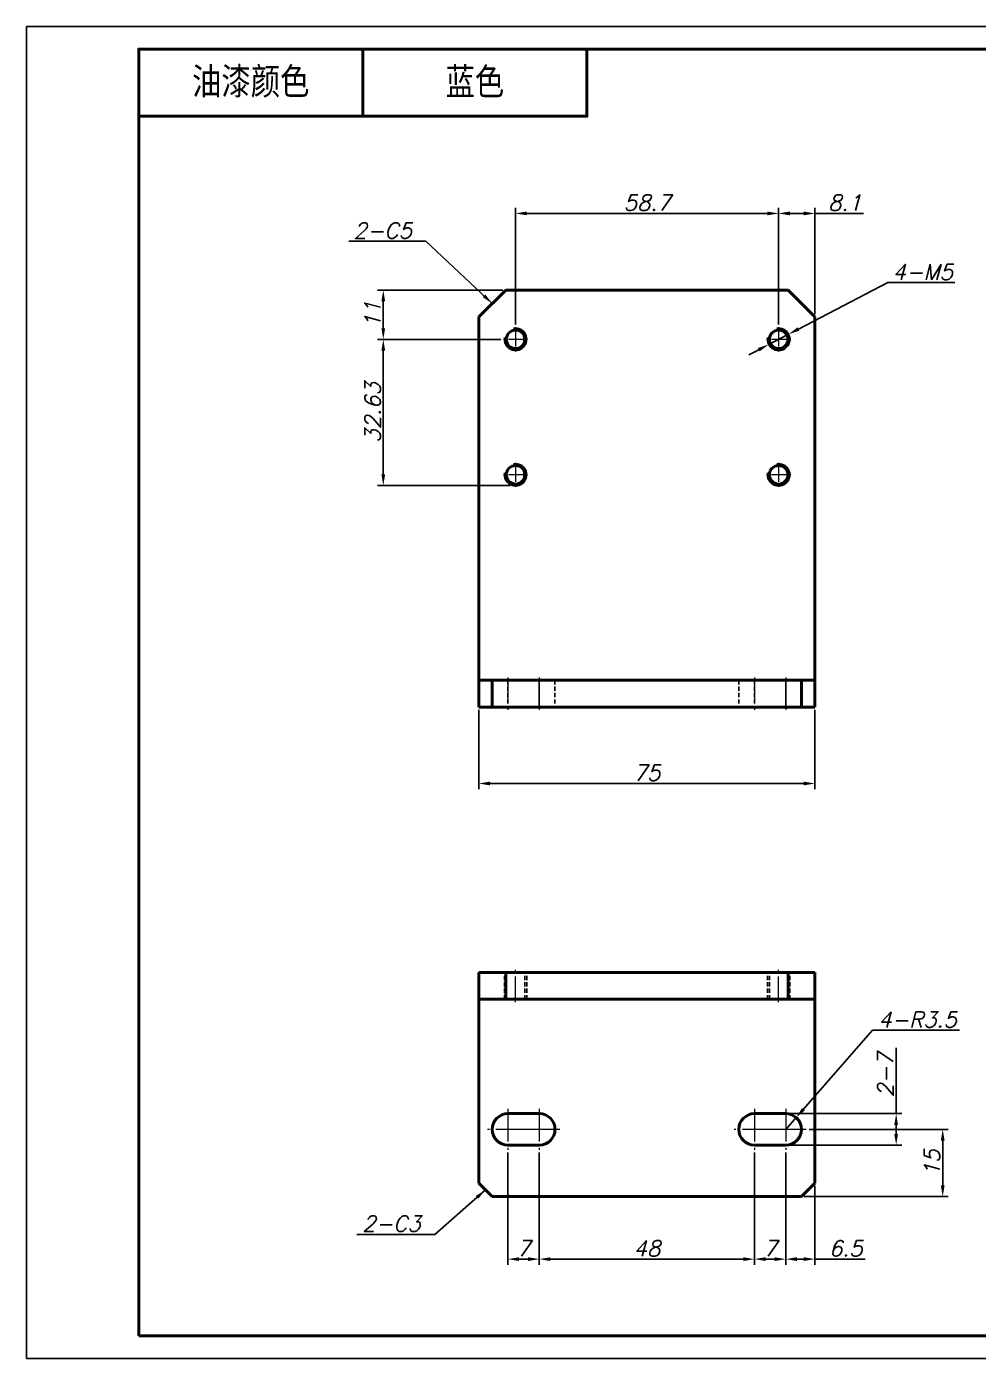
# Model space of a CAD drawing. Header units: inches. Extents: x 17901 to 26602, y 9673 to 14036.
# Drawn here: x 19095.2 to 19307.5, y 13161.6 to 13458.6 of the extents above; entities that cross this region are included whole.
import ezdxf

# ---------------------------------------------------------------- set-up
doc = ezdxf.new("R2010")
doc.units = ezdxf.units.IN
doc.header["$MEASUREMENT"] = 0
doc.linetypes.add('CENTER', pattern=[50.8, 31.75, -6.35, 6.35, -6.35])
doc.linetypes.add('DASHED2', pattern=[9.525, 6.35, -3.175])
for name, color, linetype, lineweight in [('中心线', 1, 'CENTER', 15), ('图框_内框线', 5, 'Continuous', 50), ('标注线', 3, 'Continuous', 25), ('粗实线', 7, 'Continuous', 50), ('细实线', 4, 'Continuous', 25), ('虚线', 2, 'DASHED2', 25)]:
    doc.layers.add(name, color=color, linetype=linetype, lineweight=lineweight)
doc.styles.add('DIM_FONT', font='romans.shx', dxfattribs={"oblique": 15})
doc.styles.add('仿宋体', font='FSGB2312.ttf', dxfattribs={"width": 0.8, "height": 3.5})
doc.dimstyles.new('幅面 1：1$0', dxfattribs={"dimtxt": 3.5, "dimasz": 2.5, "dimexe": 1.25, "dimexo": 0.625, "dimtad": 1, "dimdsep": 46, "dimtxsty": 'DIM_FONT', "dimcen": 2.5, "dimclrd": 256, "dimclre": 256, "dimclrt": 256, "dimadec": 0, "dimazin": 0, "dimtm": 1e-09, "dimtfac": 0.5, "dimtmove": 0, "dimatfit": 3, "dimfxl": 1, "dimlwd": -1, "dimarcsym": 0})
doc.dimstyles.new('幅面 1：1$3', dxfattribs={"dimtxt": 3.5, "dimasz": 2.5, "dimexe": 1.25, "dimexo": 0.625, "dimtad": 1, "dimtih": 1, "dimtoh": 1, "dimdsep": 46, "dimtxsty": 'DIM_FONT', "dimcen": 2.5, "dimclrd": 256, "dimclre": 256, "dimclrt": 256, "dimazin": 2, "dimtfac": 0.5, "dimtmove": 0, "dimatfit": 3, "dimfxl": 1, "dimlwd": -1, "dimlwe": -1, "dimarcsym": 0})
doc.dimstyles.new('幅面 1：1$4', dxfattribs={"dimtxt": 3.5, "dimasz": 2.5, "dimexe": 1.25, "dimexo": 0.625, "dimtad": 1, "dimtoh": 1, "dimdsep": 46, "dimtxsty": 'DIM_FONT', "dimcen": 2.5, "dimclrd": 256, "dimclre": 256, "dimclrt": 256, "dimazin": 2, "dimtfac": 0.5, "dimtmove": 0, "dimatfit": 3, "dimfxl": 1, "dimlwd": -1, "dimlwe": -1, "dimarcsym": 0})
doc.dimstyles.new('幅面 1：1$7', dxfattribs={"dimtxt": 3.5, "dimasz": 2.5, "dimexe": 1.25, "dimexo": 0.625, "dimtad": 1, "dimdsep": 46, "dimtxsty": 'DIM_FONT', "dimcen": 2.5, "dimclrd": 256, "dimclrt": 256, "dimadec": 0, "dimazin": 0, "dimtfac": 1, "dimtmove": 0, "dimatfit": 3, "dimfxl": 1, "dimlwd": -1, "dimarcsym": 0})

# ---------------------------------------------------------------- blocks, each defined once
blk = doc.blocks.new('*D155')
at = {"layer": 'Defpoints', "color": 0, "transparency": 16777216}
for p in [(19196.04, 13306.9), (19271.04, 13306.9), (19271.04, 13289.85)]:
    blk.add_point(p, dxfattribs=at)
at = {"layer": '标注线', "lineweight": -2, "transparency": 16777216}
for p, q in [((19196.04, 13306.28), (19196.04, 13288.6)), ((19271.04, 13306.28), (19271.04, 13288.6))]:
    blk.add_line(p, q, dxfattribs=at)
at = {"layer": '标注线', "transparency": 16777216}
blk.add_line((19198.54, 13289.85), (19268.54, 13289.85), dxfattribs=at)
for points in [[(19198.54, 13290.27), (19198.54, 13289.44), (19196.04, 13289.85)], [(19268.54, 13290.27), (19268.54, 13289.44), (19271.04, 13289.85)]]:
    blk.add_solid(points, dxfattribs=at)
at = {"layer": '标注线', "transparency": 16777216, "insert": (19233.54, 13292.23), "char_height": 3.5, "attachment_point": 5, "style": 'DIM_FONT'}
blk.add_mtext('75', dxfattribs=at)
blk = doc.blocks.new('*D156')
at = {"layer": 'Defpoints', "color": 0, "transparency": 16777216}
for p in [(19262.94, 13416.99), (19204.24, 13391.59), (19262.94, 13391.59)]:
    blk.add_point(p, dxfattribs=at)
at = {"layer": '标注线', "lineweight": -2, "transparency": 16777216}
for p, q in [((19204.24, 13392.22), (19204.24, 13418.24)), ((19262.94, 13392.22), (19262.94, 13418.24))]:
    blk.add_line(p, q, dxfattribs=at)
at = {"layer": '标注线', "transparency": 16777216}
blk.add_line((19206.74, 13416.99), (19260.44, 13416.99), dxfattribs=at)
for points in [[(19206.74, 13417.41), (19206.74, 13416.57), (19204.24, 13416.99)], [(19260.44, 13417.41), (19260.44, 13416.57), (19262.94, 13416.99)]]:
    blk.add_solid(points, dxfattribs=at)
at = {"layer": '标注线', "transparency": 16777216, "insert": (19233.59, 13419.37), "char_height": 3.5, "attachment_point": 5, "style": 'DIM_FONT'}
blk.add_mtext('58.7', dxfattribs=at)
blk = doc.blocks.new('*D157')
at = {"layer": 'Defpoints', "color": 0, "transparency": 16777216}
for p in [(19174.73, 13399.9), (19202.04, 13399.9), (19201.56, 13388.9)]:
    blk.add_point(p, dxfattribs=at)
at = {"layer": '标注线', "lineweight": -2, "transparency": 16777216}
for p, q in [((19201.42, 13399.9), (19173.48, 13399.9)), ((19200.93, 13388.9), (19173.48, 13388.9))]:
    blk.add_line(p, q, dxfattribs=at)
at = {"layer": '标注线', "transparency": 16777216}
blk.add_line((19174.73, 13391.4), (19174.73, 13397.4), dxfattribs=at)
for points in [[(19174.32, 13397.4), (19175.15, 13397.4), (19174.73, 13399.9)], [(19174.32, 13391.4), (19175.15, 13391.4), (19174.73, 13388.9)]]:
    blk.add_solid(points, dxfattribs=at)
at = {"layer": '标注线', "transparency": 16777216, "insert": (19172.36, 13394.4), "char_height": 3.5, "attachment_point": 5, "rotation": 90, "style": 'DIM_FONT'}
blk.add_mtext('11', dxfattribs=at)
blk = doc.blocks.new('*D158')
at = {"layer": 'Defpoints', "color": 0, "transparency": 16777216}
for p in [(19201.56, 13388.9), (19174.73, 13356.28), (19203.65, 13356.28)]:
    blk.add_point(p, dxfattribs=at)
at = {"layer": '标注线', "lineweight": -2, "transparency": 16777216}
for p, q in [((19200.93, 13388.9), (19173.48, 13388.9)), ((19203.03, 13356.28), (19173.48, 13356.28))]:
    blk.add_line(p, q, dxfattribs=at)
at = {"layer": '标注线', "transparency": 16777216}
blk.add_line((19174.73, 13386.4), (19174.73, 13358.78), dxfattribs=at)
for points in [[(19174.32, 13386.4), (19175.15, 13386.4), (19174.73, 13388.9)], [(19174.32, 13358.78), (19175.15, 13358.78), (19174.73, 13356.28)]]:
    blk.add_solid(points, dxfattribs=at)
at = {"layer": '标注线', "transparency": 16777216, "insert": (19172.36, 13372.59), "char_height": 3.5, "attachment_point": 5, "rotation": 90, "style": 'DIM_FONT'}
blk.add_mtext('32.63', dxfattribs=at)
blk = doc.blocks.new('*D159')
at = {"layer": 'Defpoints', "color": 0, "transparency": 16777216}
for p in [(19265.16, 13390.06), (19260.73, 13387.75)]:
    blk.add_point(p, dxfattribs=at)
at = {"layer": '标注线', "transparency": 16777216}
for p, q in [((19287.31, 13401.55), (19267.38, 13391.21)), ((19302.23, 13401.55), (19287.31, 13401.55)), ((19260.73, 13387.75), (19265.16, 13390.06)), ((19258.51, 13386.6), (19256.29, 13385.45))]:
    blk.add_line(p, q, dxfattribs=at)
for points in [[(19267.19, 13391.58), (19267.57, 13390.84), (19265.16, 13390.06)], [(19258.31, 13386.97), (19258.7, 13386.23), (19260.73, 13387.75)]]:
    blk.add_solid(points, dxfattribs=at)
at = {"layer": '标注线', "transparency": 16777216, "insert": (19295.08, 13403.92), "char_height": 3.5, "attachment_point": 5, "style": 'DIM_FONT'}
blk.add_mtext('4-M5', dxfattribs=at)
blk = doc.blocks.new('*D160')
at = {"layer": 'Defpoints', "color": 0, "transparency": 16777216}
for p in [(19271.04, 13416.99), (19271.04, 13393.9), (19262.94, 13391.59)]:
    blk.add_point(p, dxfattribs=at)
at = {"layer": '标注线', "lineweight": -2, "transparency": 16777216}
for p, q in [((19262.94, 13392.22), (19262.94, 13418.24)), ((19271.04, 13394.53), (19271.04, 13418.24))]:
    blk.add_line(p, q, dxfattribs=at)
at = {"layer": '标注线', "transparency": 16777216}
for p, q in [((19265.44, 13416.99), (19268.54, 13416.99)), ((19271.04, 13416.99), (19281.89, 13416.99))]:
    blk.add_line(p, q, dxfattribs=at)
for points in [[(19265.44, 13417.41), (19265.44, 13416.57), (19262.94, 13416.99)], [(19268.54, 13417.41), (19268.54, 13416.57), (19271.04, 13416.99)]]:
    blk.add_solid(points, dxfattribs=at)
at = {"layer": '标注线', "transparency": 16777216, "insert": (19277.72, 13419.37), "char_height": 3.5, "attachment_point": 5, "style": 'DIM_FONT'}
blk.add_mtext('8.1', dxfattribs=at)
blk = doc.blocks.new('*D161')
at = {"layer": 'Defpoints', "color": 0, "transparency": 16777216}
for p in [(19202.54, 13208.17), (19209.54, 13208.17), (19202.54, 13183.78)]:
    blk.add_point(p, dxfattribs=at)
at = {"layer": '标注线', "lineweight": -2, "transparency": 16777216}
for p, q in [((19202.54, 13207.55), (19202.54, 13182.53)), ((19209.54, 13207.55), (19209.54, 13182.53))]:
    blk.add_line(p, q, dxfattribs=at)
at = {"layer": '标注线', "transparency": 16777216}
blk.add_line((19207.04, 13183.78), (19205.04, 13183.78), dxfattribs=at)
for points in [[(19205.04, 13184.2), (19205.04, 13183.36), (19202.54, 13183.78)], [(19207.04, 13184.2), (19207.04, 13183.36), (19209.54, 13183.78)]]:
    blk.add_solid(points, dxfattribs=at)
at = {"layer": '标注线', "transparency": 16777216, "insert": (19206.04, 13186.16), "char_height": 3.5, "attachment_point": 5, "style": 'DIM_FONT'}
blk.add_mtext('7', dxfattribs=at)
blk = doc.blocks.new('*D162')
at = {"layer": 'Defpoints', "color": 0, "transparency": 16777216}
for p in [(19209.54, 13208.17), (19257.54, 13208.17), (19257.54, 13183.78)]:
    blk.add_point(p, dxfattribs=at)
at = {"layer": '标注线', "lineweight": -2, "transparency": 16777216}
for p, q in [((19209.54, 13207.55), (19209.54, 13182.53)), ((19257.54, 13207.55), (19257.54, 13182.53))]:
    blk.add_line(p, q, dxfattribs=at)
at = {"layer": '标注线', "transparency": 16777216}
blk.add_line((19212.04, 13183.78), (19255.04, 13183.78), dxfattribs=at)
for points in [[(19212.04, 13184.2), (19212.04, 13183.36), (19209.54, 13183.78)], [(19255.04, 13184.2), (19255.04, 13183.36), (19257.54, 13183.78)]]:
    blk.add_solid(points, dxfattribs=at)
at = {"layer": '标注线', "transparency": 16777216, "insert": (19233.54, 13186.16), "char_height": 3.5, "attachment_point": 5, "style": 'DIM_FONT'}
blk.add_mtext('48', dxfattribs=at)
blk = doc.blocks.new('*D163')
at = {"layer": 'Defpoints', "color": 0, "transparency": 16777216}
for p in [(19257.54, 13208.17), (19264.54, 13208.17), (19264.54, 13183.78)]:
    blk.add_point(p, dxfattribs=at)
at = {"layer": '标注线', "lineweight": -2, "transparency": 16777216}
for p, q in [((19257.54, 13207.55), (19257.54, 13182.53)), ((19264.54, 13207.55), (19264.54, 13182.53))]:
    blk.add_line(p, q, dxfattribs=at)
at = {"layer": '标注线', "transparency": 16777216}
blk.add_line((19260.04, 13183.78), (19262.04, 13183.78), dxfattribs=at)
for points in [[(19260.04, 13184.2), (19260.04, 13183.36), (19257.54, 13183.78)], [(19262.04, 13184.2), (19262.04, 13183.36), (19264.54, 13183.78)]]:
    blk.add_solid(points, dxfattribs=at)
at = {"layer": '标注线', "transparency": 16777216, "insert": (19261.04, 13186.16), "char_height": 3.5, "attachment_point": 5, "style": 'DIM_FONT'}
blk.add_mtext('7', dxfattribs=at)
blk = doc.blocks.new('*D164')
at = {"layer": 'Defpoints', "color": 0, "transparency": 16777216}
for p in [(19264.54, 13208.17), (19271.04, 13200.72), (19271.04, 13183.78)]:
    blk.add_point(p, dxfattribs=at)
at = {"layer": '标注线', "lineweight": -2, "transparency": 16777216}
for p, q in [((19264.54, 13207.55), (19264.54, 13182.53)), ((19271.04, 13200.1), (19271.04, 13182.53))]:
    blk.add_line(p, q, dxfattribs=at)
at = {"layer": '标注线', "transparency": 16777216}
for p, q in [((19267.04, 13183.78), (19268.54, 13183.78)), ((19271.04, 13183.78), (19282.27, 13183.78))]:
    blk.add_line(p, q, dxfattribs=at)
for points in [[(19267.04, 13184.2), (19267.04, 13183.36), (19264.54, 13183.78)], [(19268.54, 13184.2), (19268.54, 13183.36), (19271.04, 13183.78)]]:
    blk.add_solid(points, dxfattribs=at)
at = {"layer": '标注线', "transparency": 16777216, "insert": (19277.91, 13186.16), "char_height": 3.5, "attachment_point": 5, "style": 'DIM_FONT'}
blk.add_mtext('6.5', dxfattribs=at)
blk = doc.blocks.new('*D165')
at = {"layer": 'Defpoints', "color": 0, "transparency": 16777216}
for p in [(19269.09, 13212.72), (19299.55, 13212.72), (19268.04, 13197.72)]:
    blk.add_point(p, dxfattribs=at)
at = {"layer": '标注线', "lineweight": -2, "transparency": 16777216}
for p, q in [((19269.72, 13212.72), (19300.8, 13212.72)), ((19268.67, 13197.72), (19300.8, 13197.72))]:
    blk.add_line(p, q, dxfattribs=at)
at = {"layer": '标注线', "transparency": 16777216}
blk.add_line((19299.55, 13200.22), (19299.55, 13210.22), dxfattribs=at)
for points in [[(19299.13, 13210.22), (19299.97, 13210.22), (19299.55, 13212.72)], [(19299.13, 13200.22), (19299.97, 13200.22), (19299.55, 13197.72)]]:
    blk.add_solid(points, dxfattribs=at)
at = {"layer": '标注线', "transparency": 16777216, "insert": (19297.18, 13205.22), "char_height": 3.5, "attachment_point": 5, "rotation": 90, "style": 'DIM_FONT'}
blk.add_mtext('15', dxfattribs=at)
blk = doc.blocks.new('*D166')
at = {"layer": 'Defpoints', "color": 0, "transparency": 16777216}
for p in [(19264.54, 13216.22), (19289.16, 13216.22), (19264.54, 13209.22)]:
    blk.add_point(p, dxfattribs=at)
at = {"layer": '标注线', "transparency": 16777216}
for p, q in [((19289.16, 13216.22), (19289.16, 13230.91)), ((19289.16, 13211.72), (19289.16, 13213.72))]:
    blk.add_line(p, q, dxfattribs=at)
at = {"layer": '标注线', "lineweight": -2, "transparency": 16777216}
for p, q in [((19265.17, 13216.22), (19290.41, 13216.22)), ((19265.17, 13209.22), (19290.41, 13209.22))]:
    blk.add_line(p, q, dxfattribs=at)
at = {"layer": '标注线', "transparency": 16777216}
for points in [[(19288.74, 13213.72), (19289.57, 13213.72), (19289.16, 13216.22)], [(19288.74, 13211.72), (19289.57, 13211.72), (19289.16, 13209.22)]]:
    blk.add_solid(points, dxfattribs=at)
at = {"layer": '标注线', "transparency": 16777216, "insert": (19286.78, 13224.82), "char_height": 3.5, "attachment_point": 5, "rotation": 90, "style": 'DIM_FONT'}
blk.add_mtext('2-7', dxfattribs=at)
blk = doc.blocks.new('*D167')
at = {"layer": 'Defpoints', "color": 0, "transparency": 16777216}
for p in [(19266.85, 13215.36), (19264.54, 13212.72)]:
    blk.add_point(p, dxfattribs=at)
at = {"layer": '标注线', "transparency": 16777216}
for p, q in [((19283.89, 13234.83), (19268.5, 13217.24)), ((19303.3, 13234.83), (19283.89, 13234.83)), ((19264.54, 13212.72), (19266.85, 13215.36))]:
    blk.add_line(p, q, dxfattribs=at)
blk.add_solid([(19268.18, 13217.51), (19268.81, 13216.96), (19266.85, 13215.36)], dxfattribs=at)
at = {"layer": '标注线', "transparency": 16777216, "insert": (19293.91, 13237.21), "char_height": 3.5, "attachment_point": 5, "style": 'DIM_FONT'}
blk.add_mtext('4-R3.5', dxfattribs=at)

msp = doc.modelspace()

# ---------------------------------------------------------------- linework, layer by layer
at = {"layer": 'Defpoints'}
msp.add_lwpolyline([(19095.164, 13161.647), (19515.164, 13161.647), (19515.164, 13458.647), (19095.164, 13458.647)], close=True, dxfattribs=at)
at = {"layer": '中心线', "ltscale": 0.134357}
for p, q in [((19206.932, 13388.904), (19201.558, 13388.904)), ((19265.632, 13388.904), (19260.258, 13388.904)), ((19204.245, 13361.391), (19204.245, 13356.017)), ((19262.945, 13361.391), (19262.945, 13356.017)), ((19206.932, 13358.704), (19201.558, 13358.704)), ((19265.632, 13358.704), (19260.258, 13358.704))]:
    msp.add_line(p, q, dxfattribs=at)
at = {"layer": '中心线', "ltscale": 0.134354}
for p, q in [((19204.245, 13391.591), (19204.245, 13386.217)), ((19262.945, 13391.591), (19262.945, 13386.217))]:
    msp.add_line(p, q, dxfattribs=at)
at = {"layer": '中心线', "ltscale": 0.180014}
for p, q in [((19202.545, 13313.504), (19202.545, 13306.303)), ((19209.545, 13313.504), (19209.545, 13306.303)), ((19257.545, 13313.504), (19257.545, 13306.303)), ((19264.545, 13313.504), (19264.545, 13306.303))]:
    msp.add_line(p, q, dxfattribs=at)
at = {"layer": '中心线', "ltscale": 0.18}
msp.add_line((19204.245, 13241.122), (19204.245, 13248.322), dxfattribs=at)
at = {"layer": '中心线', "ltscale": 0.180001}
msp.add_line((19262.945, 13241.122), (19262.945, 13248.322), dxfattribs=at)
at = {"layer": '中心线', "ltscale": 0.2275}
for p, q in [((19202.545, 13217.272), (19202.545, 13208.172)), ((19209.545, 13217.272), (19209.545, 13208.172)), ((19257.545, 13217.272), (19257.545, 13208.172)), ((19264.545, 13217.272), (19264.545, 13208.172))]:
    msp.add_line(p, q, dxfattribs=at)
at = {"layer": '中心线', "ltscale": 0.227502}
for p, q in [((19207.095, 13212.722), (19197.995, 13212.722)), ((19214.095, 13212.722), (19204.995, 13212.722)), ((19262.095, 13212.722), (19252.995, 13212.722)), ((19269.095, 13212.722), (19259.995, 13212.722))]:
    msp.add_line(p, q, dxfattribs=at)
at = {"layer": '图框_内框线'}
msp.add_line((19170.164, 13453.647), (19170.164, 13438.647), dxfattribs=at)
for points in [[(19120.164, 13166.647), (19510.164, 13166.647), (19510.164, 13453.647), (19120.164, 13453.647)], [(19120.164, 13453.647), (19220.164, 13453.647), (19220.164, 13438.647), (19120.164, 13438.647)]]:
    msp.add_lwpolyline(points, close=True, dxfattribs=at)
at = {"layer": '粗实线', "ltscale": 0.212132}
for p, q in [((19202.045, 13399.904), (19196.045, 13393.904)), ((19271.045, 13393.904), (19265.045, 13399.904))]:
    msp.add_line(p, q, dxfattribs=at)
at = {"layer": '粗实线'}
for p, q in [((19265.045, 13399.904), (19202.045, 13399.904)), ((19196.045, 13318.904), (19196.045, 13393.904)), ((19271.045, 13393.904), (19271.045, 13318.904)), ((19268.045, 13312.904), (19199.045, 13312.904)), ((19268.045, 13306.904), (19199.045, 13306.904)), ((19265.045, 13247.722), (19202.045, 13247.722)), ((19265.045, 13241.722), (19202.045, 13241.722)), ((19196.045, 13200.722), (19196.045, 13235.722)), ((19271.045, 13235.722), (19271.045, 13200.722)), ((19268.045, 13197.722), (19199.045, 13197.722))]:
    msp.add_line(p, q, dxfattribs=at)
at = {"layer": '粗实线', "ltscale": 0.15}
for p, q in [((19196.045, 13312.904), (19196.045, 13318.904)), ((19271.045, 13318.904), (19271.045, 13312.904)), ((19196.045, 13306.904), (19196.045, 13312.904)), ((19199.045, 13312.904), (19199.045, 13306.904)), ((19268.045, 13306.904), (19268.045, 13312.904)), ((19271.045, 13312.904), (19271.045, 13306.904)), ((19196.045, 13241.722), (19196.045, 13247.722)), ((19196.045, 13247.722), (19202.045, 13247.722)), ((19202.045, 13247.722), (19202.045, 13241.722)), ((19265.045, 13241.722), (19265.045, 13247.722)), ((19265.045, 13247.722), (19271.045, 13247.722)), ((19271.045, 13247.722), (19271.045, 13241.722)), ((19202.045, 13241.722), (19196.045, 13241.722)), ((19196.045, 13235.722), (19196.045, 13241.722)), ((19271.045, 13241.722), (19265.045, 13241.722)), ((19271.045, 13241.722), (19271.045, 13235.722))]:
    msp.add_line(p, q, dxfattribs=at)
at = {"layer": '粗实线', "ltscale": 0.075}
for p, q in [((19196.045, 13312.904), (19199.045, 13312.904)), ((19268.045, 13312.904), (19271.045, 13312.904)), ((19199.045, 13306.904), (19196.045, 13306.904)), ((19271.045, 13306.904), (19268.045, 13306.904))]:
    msp.add_line(p, q, dxfattribs=at)
at = {"layer": '粗实线', "ltscale": 0.175}
for p, q in [((19209.545, 13216.222), (19202.545, 13216.222)), ((19264.545, 13216.222), (19257.545, 13216.222)), ((19202.545, 13209.222), (19209.545, 13209.222)), ((19257.545, 13209.222), (19264.545, 13209.222))]:
    msp.add_line(p, q, dxfattribs=at)
at = {"layer": '粗实线', "ltscale": 0.106066}
for p, q in [((19196.045, 13200.722), (19199.045, 13197.722)), ((19268.045, 13197.722), (19271.045, 13200.722))]:
    msp.add_line(p, q, dxfattribs=at)
at = {"layer": '粗实线'}
for centre in [(19204.245, 13388.904), (19262.945, 13388.904), (19204.245, 13358.704), (19262.945, 13358.704)]:
    msp.add_circle(centre, 2.067, dxfattribs=at)
for centre, start, end in [((19202.545, 13212.722), 90, 270), ((19209.545, 13212.722), 270, 90), ((19257.545, 13212.722), 90, 270), ((19264.545, 13212.722), 270, 90)]:
    msp.add_arc(centre, 3.5, start, end, dxfattribs=at)
at = {"layer": '细实线'}
for centre in [(19204.245, 13388.904), (19262.945, 13388.904), (19204.245, 13358.704), (19262.945, 13358.704)]:
    msp.add_arc(centre, 2.5, 169.99999, 100.00001, dxfattribs=at)
at = {"layer": '虚线', "ltscale": 0.15}
for p, q in [((19199.045, 13312.904), (19199.045, 13306.904)), ((19202.545, 13312.904), (19202.545, 13306.904)), ((19202.545, 13312.904), (19202.545, 13306.904)), ((19209.545, 13306.904), (19209.545, 13312.904)), ((19209.545, 13312.904), (19209.545, 13306.904)), ((19213.045, 13312.904), (19213.045, 13306.904)), ((19254.045, 13312.904), (19254.045, 13306.904)), ((19257.545, 13312.904), (19257.545, 13306.904)), ((19257.545, 13312.904), (19257.545, 13306.904)), ((19264.545, 13306.904), (19264.545, 13312.904)), ((19264.545, 13312.904), (19264.545, 13306.904)), ((19268.045, 13312.904), (19268.045, 13306.904)), ((19201.745, 13241.722), (19201.745, 13247.722)), ((19201.745, 13241.722), (19201.745, 13247.722)), ((19202.178, 13241.722), (19202.178, 13247.722)), ((19202.178, 13241.722), (19202.178, 13247.722)), ((19206.312, 13241.722), (19206.312, 13247.722)), ((19206.312, 13241.722), (19206.312, 13247.722)), ((19206.745, 13241.722), (19206.745, 13247.722)), ((19206.745, 13241.722), (19206.745, 13247.722)), ((19260.445, 13241.722), (19260.445, 13247.722)), ((19260.445, 13241.722), (19260.445, 13247.722)), ((19260.878, 13241.722), (19260.878, 13247.722)), ((19260.878, 13241.722), (19260.878, 13247.722)), ((19265.012, 13241.722), (19265.012, 13247.722)), ((19265.012, 13241.722), (19265.012, 13247.722)), ((19265.445, 13241.722), (19265.445, 13247.722)), ((19265.445, 13241.722), (19265.445, 13247.722))]:
    msp.add_line(p, q, dxfattribs=at)

# ---------------------------------------------------------------- texts
at = {"layer": '标注线', "char_height": 6, "width": 50, "attachment_point": 5, "style": '仿宋体'}
for s, insert in [('油漆颜色', (19145.164, 13446.147)), ('{\\fSimSun|b0|i0|c134|p2;蓝色}', (19195.164, 13446.147))]:
    msp.add_mtext(s, dxfattribs=dict(at, insert=insert))
at = {"layer": '标注线', "char_height": 3.5, "attachment_point": 9, "style": 'DIM_FONT'}
for s, insert in [('2-C5', (19181.125, 13411.421)), ('2-C3', (19183.089, 13189.929))]:
    msp.add_mtext(s, dxfattribs=dict(at, insert=insert))

# ---------------------------------------------------------------- dimensions: what is measured, and where the dimension line sits
at = {"layer": '标注线'}
for base, p1, p2, picture, middle in [((19262.945, 13416.99), (19204.245, 13391.591), (19262.945, 13391.591), '*D156', (19233.595, 13419.365)), ((19271.045, 13416.99), (19262.945, 13391.591), (19271.045, 13393.904), '*D160', (19277.716, 13419.365)), ((19271.045, 13289.853), (19196.045, 13306.904), (19271.045, 13306.904), '*D155', (19233.545, 13292.228)), ((19202.545, 13183.781), (19209.545, 13208.172), (19202.545, 13208.172), '*D161', (19206.045, 13186.156)), ((19257.545, 13183.781), (19209.545, 13208.172), (19257.545, 13208.172), '*D162', (19233.545, 13186.156)), ((19264.545, 13183.781), (19257.545, 13208.172), (19264.545, 13208.172), '*D163', (19261.045, 13186.156)), ((19271.045, 13183.781), (19264.545, 13208.172), (19271.045, 13200.722), '*D164', (19277.905, 13186.156))]:
    dim = msp.add_linear_dim(base=base, p1=p1, p2=p2, dimstyle='幅面 1：1$0', dxfattribs=at)
    dim.commit()
    dim.dimension.update_dxf_attribs({"geometry": picture, "text_midpoint": middle})
dim = msp.add_diameter_dim_2p(p1=(19260.726, 13387.752), p2=(19265.164, 13390.055), dimstyle='幅面 1：1$3', override={"dimpost": '4-M<>'}, dxfattribs=at)
dim.commit()
dim.dimension.update_dxf_attribs({"geometry": '*D159', "text_midpoint": (19295.083, 13401.549), "dimtype": 163})
for base, p1, p2, picture, middle in [((19174.735, 13399.904), (19201.558, 13388.904), (19202.045, 13399.904), '*D157', (19172.36, 13394.404)), ((19174.735, 13356.275), (19201.558, 13388.904), (19203.651, 13356.275), '*D158', (19172.36, 13372.59)), ((19299.551, 13212.722), (19268.045, 13197.722), (19269.095, 13212.722), '*D165', (19297.176, 13205.222))]:
    dim = msp.add_linear_dim(base=base, p1=p1, p2=p2, angle=90, dimstyle='幅面 1：1$0', dxfattribs=at)
    dim.commit()
    dim.dimension.update_dxf_attribs({"geometry": picture, "text_midpoint": middle})
dim = msp.add_radius_dim(center=(19264.545, 13212.722), mpoint=(19266.849, 13215.356), text='4-<>', dimstyle='幅面 1：1$4', dxfattribs=at)
dim.commit()
dim.dimension.update_dxf_attribs({"geometry": '*D167', "text_midpoint": (19293.908, 13234.832), "dimtype": 164})
dim = msp.add_linear_dim(base=(19289.157, 13216.222), p1=(19264.545, 13209.222), p2=(19264.545, 13216.222), angle=90, text='2-<>', dimstyle='幅面 1：1$0', dxfattribs=at)
dim.commit()
dim.dimension.update_dxf_attribs({"geometry": '*D166', "text_midpoint": (19286.782, 13224.815)})

# ---------------------------------------------------------------- leaders
at = {"layer": '标注线', "annotation_type": 0, "has_hookline": 1, "hookline_direction": 1}
for points, text_width in [([(19199.045, 13396.904), (19184.25, 13410.796), (19181.75, 13410.796)], 14.104), ([(19197.545, 13199.222), (19186.214, 13189.304), (19183.714, 13189.304)], 14.271)]:
    msp.add_leader(points, dimstyle='幅面 1：1$7', override={"dimgap": 0.625, "dimtad": 1}, dxfattribs=dict(at, text_width=text_width))

doc.saveas('drawing.dxf')
